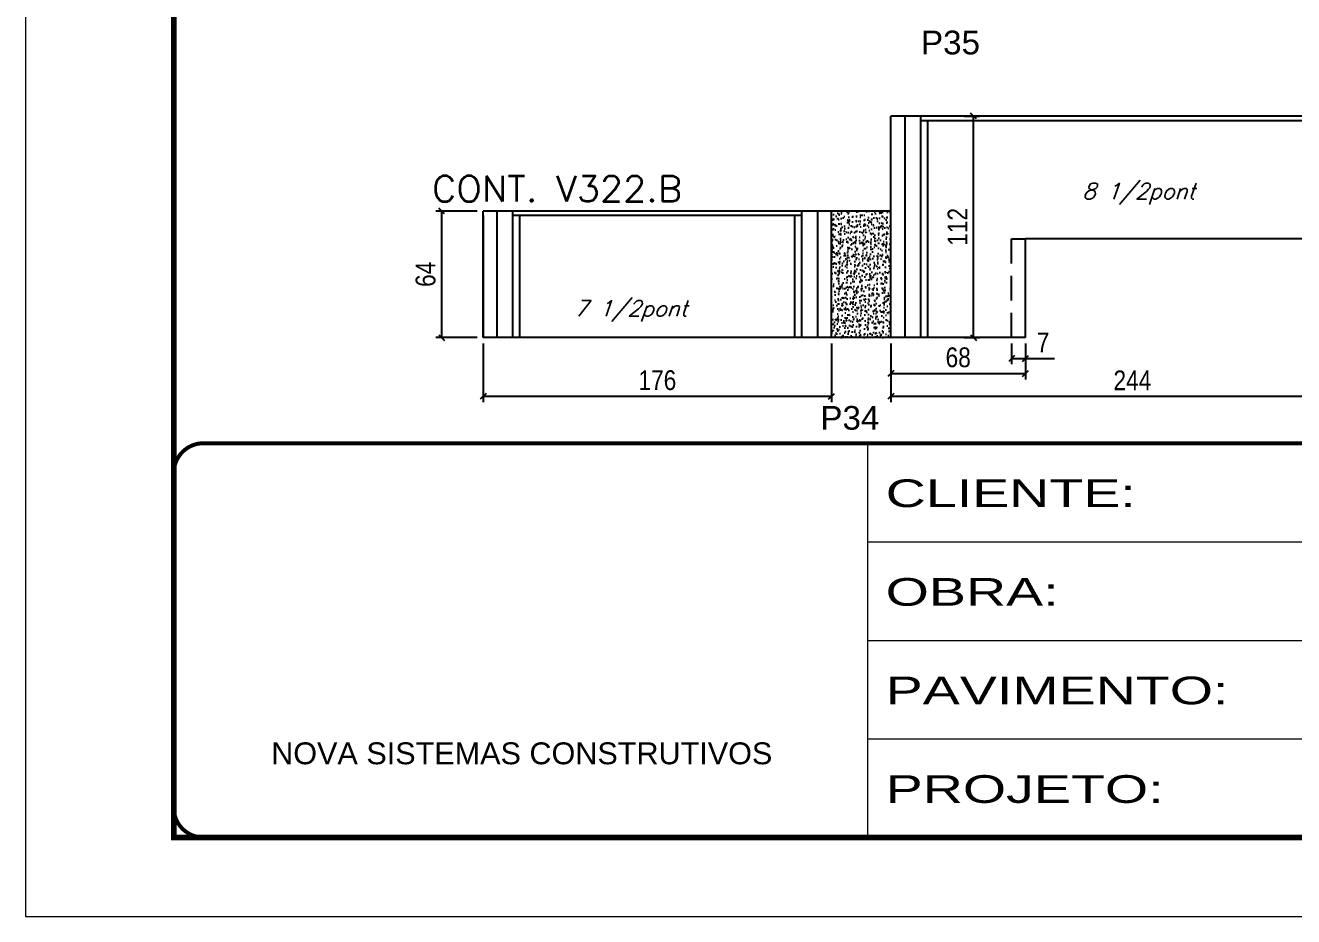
# Model space of a CAD drawing. Extents: x 137137 to 143418, y 10464 to 34486.
# Drawn here: x 140307 to 140948, y 23099 to 23549 of the extents above; entities that cross this region are included whole.
import ezdxf

# ---------------------------------------------------------------- set-up
doc = ezdxf.new("R2010")
doc.units = 0
for name, pattern in [('CONTINUO', [0]), ('DASHED', [0.75, 0.5, -0.25]), ('HIDDEN', [0.375, 0.25, -0.125])]:
    doc.linetypes.add(name, pattern=pattern)
for name, color, linetype in [('5', 5, 'Continuous'), ('COTA', 241, 'Continuous'), ('Painéis', 200, 'Continuous'), ('SARR_2.2x7', 40, 'Continuous'), ('SARR_3.5x7', 81, 'Continuous'), ('texto', 7, 'Continuous')]:
    doc.layers.add(name, color=color, linetype=linetype)
for name, color, linetype, lineweight in [('Folhas', 255, 'Continuous', 9), ('SARRAFO DE PRESSAO', 251, 'DASHED', 9), ('Texto Seção', 7, 'Continuous', 15)]:
    doc.layers.add(name, color=color, linetype=linetype, lineweight=lineweight)
doc.styles.add('ARIAL', font='arial.ttf')
doc.styles.add('COTA TECNICA', font='techl___.ttf', dxfattribs={"height": 10})
doc.styles.add('REGUA-120', font='ROMANS.shx', dxfattribs={"height": 15})
doc.styles.add('Romans', font='romans.shx')
doc.styles.get("Standard").update_dxf_attribs({"font": 'arial.ttf'})
doc.styles.add('Tecnologia', font='')
doc.styles.get('Tecnologia').set_extended_font_data('Forgotten Futurist')
doc.dimstyles.new('PAINEL', dxfattribs={"dimtxt": 10, "dimasz": 3, "dimexe": 3, "dimexo": 3, "dimgap": 3, "dimtad": 1, "dimdec": 1, "dimzin": 12, "dimdsep": 46, "dimtxsty": 'COTA TECNICA', "dimblk1": 'OBLIQUE', "dimblk2": 'OBLIQUE', "dimsah": 1, "dimcen": 0.9, "dimclrd": 4, "dimclre": 4, "dimclrt": 240, "dimadec": 1, "dimazin": 3, "dimtfac": 1, "dimtdec": 1, "dimtmove": 0, "dimatfit": 3, "dimfxl": 1, "dimtolj": 1, "dimtzin": 12, "dimarcsym": 0})

# ---------------------------------------------------------------- blocks, each defined once
blk = doc.blocks.new('9999999999')
at = {"color": 30, "linetype": 'CONTINUO'}
for p, q in [((98564.56, 34230.21), (98564.56, 34429.45)), ((98564.56, 34379.64), (99583.98, 34379.64)), ((98564.56, 34329.83), (99487.98, 34329.83)), ((98564.56, 34280.02), (99487.98, 34280.02))]:
    blk.add_line(p, q, dxfattribs=at)
at = {"color": 30, "linetype": 'CONTINUO', "const_width": 2}
blk.add_lwpolyline([(99583.98, 34230.21), (99583.98, 34414.45, 0.414214), (99568.98, 34429.45), (98228.98, 34429.45, 0.414214), (98213.98, 34414.45), (98213.98, 34245.21, 0.414214), (98228.98, 34230.21), (99583.98, 34230.21)], format="xyb", dxfattribs=at)
at = {"layer": 'Folhas'}
blk.add_lwpolyline([(98138.98, 34190.21), (99623.98, 34190.21), (99623.98, 35240.21), (98138.98, 35240.21)], close=True, dxfattribs=at)
at = {"layer": 'Folhas', "color": 30, "const_width": 3}
blk.add_lwpolyline([(98213.98, 34230.21), (99583.98, 34230.21), (99583.98, 35200.21), (98213.98, 35200.21)], close=True, dxfattribs=at)
at = {"color": 7, "linetype": 'Continuous', "ltscale": 5, "style": 'ARIAL'}
blk.add_text('NOVA SISTEMAS CONSTRUTIVOS', height=11.0592, dxfattribs=at).set_placement((98263.19, 34267.21))
at = {"layer": 'Folhas', "color": 7, "style": 'Tecnologia', "width": 1.5}
for s, p in [('CLIENTE:', (98573.65, 34397.17)), ('OBRA:', (98573.65, 34347.31)), ('PAVIMENTO:', (98573.65, 34297.5)), ('PROJETO:', (98573.65, 34247.69))]:
    blk.add_text(s, height=14, dxfattribs=at).set_placement(p)
blk = doc.blocks.new('_Oblique')
at = {"color": 0, "linetype": 'ByBlock', "lineweight": -2}
blk.add_line((-0.5, -0.5), (0.5, 0.5), dxfattribs=at)
blk = doc.blocks.new('*D2019')
at = {"layer": 'COTA', "color": 4, "lineweight": -2, "transparency": 16777216}
for p, q in [((140538.61, 23388.21), (140538.61, 23358.56)), ((140714.61, 23388.21), (140714.61, 23358.56)), ((140538.61, 23361.56), (140714.61, 23361.56))]:
    blk.add_line(p, q, dxfattribs=at)
at = {"layer": 'Defpoints', "color": 0, "transparency": 16777216}
for p in [(140538.61, 23391.21), (140714.61, 23391.21), (140714.61, 23361.56)]:
    blk.add_point(p, dxfattribs=at)
at = {"layer": 'COTA', "color": 4, "lineweight": -2, "transparency": 16777216, "xscale": 3, "yscale": 3, "zscale": 3, "rotation": 180}
blk.add_blockref('_Oblique', (140538.61, 23361.56), dxfattribs=at)
at = {"layer": 'COTA', "color": 4, "lineweight": -2, "transparency": 16777216, "xscale": 3, "yscale": 3, "zscale": 3}
blk.add_blockref('_Oblique', (140714.61, 23361.56), dxfattribs=at)
at = {"layer": 'COTA', "color": 240, "transparency": 16777216, "insert": (140626.61, 23369.66), "char_height": 10, "attachment_point": 5, "style": 'COTA TECNICA'}
blk.add_mtext('\\A1;176', dxfattribs=at)
blk = doc.blocks.new('*D2023')
at = {"layer": 'COTA', "color": 4, "lineweight": -2, "ltscale": 25, "transparency": 16777216}
for p, q in [((140535.61, 23455.21), (140514.64, 23455.21)), ((140517.64, 23391.21), (140517.64, 23455.21)), ((140535.61, 23391.21), (140514.64, 23391.21))]:
    blk.add_line(p, q, dxfattribs=at)
at = {"layer": 'Defpoints', "color": 0, "ltscale": 25, "transparency": 16777216}
for p in [(140517.64, 23455.21), (140538.61, 23455.21), (140538.61, 23391.21)]:
    blk.add_point(p, dxfattribs=at)
at = {"layer": 'COTA', "color": 4, "lineweight": -2, "ltscale": 25, "transparency": 16777216, "xscale": 3, "yscale": 3, "zscale": 3}
for p, rotation in [((140517.64, 23455.21), 90), ((140517.64, 23391.21), 270)]:
    blk.add_blockref('_Oblique', p, dxfattribs=dict(at, rotation=rotation))
at = {"layer": 'COTA', "color": 240, "ltscale": 25, "transparency": 16777216, "insert": (140509.54, 23423.21), "char_height": 10, "attachment_point": 5, "rotation": 90, "style": 'COTA TECNICA'}
blk.add_mtext('\\A1;64', dxfattribs=at)
blk = doc.blocks.new('*D2024')
at = {"layer": 'COTA', "color": 4, "lineweight": -2, "ltscale": 25, "transparency": 16777216}
for p, q in [((140988.61, 23438.21), (140988.61, 23358.56)), ((140744.61, 23388.21), (140744.61, 23358.56)), ((140744.61, 23361.56), (140988.61, 23361.56))]:
    blk.add_line(p, q, dxfattribs=at)
at = {"layer": 'Defpoints', "color": 0, "ltscale": 25, "transparency": 16777216}
for p in [(140988.61, 23441.21), (140744.61, 23391.21), (140988.61, 23361.56)]:
    blk.add_point(p, dxfattribs=at)
at = {"layer": 'COTA', "color": 4, "lineweight": -2, "ltscale": 25, "transparency": 16777216, "xscale": 3, "yscale": 3, "zscale": 3, "rotation": 180}
blk.add_blockref('_Oblique', (140744.61, 23361.56), dxfattribs=at)
at = {"layer": 'COTA', "color": 4, "lineweight": -2, "ltscale": 25, "transparency": 16777216, "xscale": 3, "yscale": 3, "zscale": 3}
blk.add_blockref('_Oblique', (140988.61, 23361.56), dxfattribs=at)
at = {"layer": 'COTA', "color": 240, "ltscale": 25, "transparency": 16777216, "insert": (140866.61, 23369.63), "char_height": 10, "attachment_point": 5, "style": 'COTA TECNICA'}
blk.add_mtext('\\A1;244', dxfattribs=at)
blk = doc.blocks.new('*D2027')
at = {"layer": 'COTA', "color": 4, "lineweight": -2, "ltscale": 25, "transparency": 16777216}
for p, q in [((140744.61, 23388.21), (140744.61, 23370.08)), ((140812.61, 23388.21), (140812.61, 23370.08)), ((140744.61, 23373.08), (140812.61, 23373.08))]:
    blk.add_line(p, q, dxfattribs=at)
at = {"layer": 'Defpoints', "color": 0, "ltscale": 25, "transparency": 16777216}
for p in [(140744.61, 23391.21), (140812.61, 23391.21), (140812.61, 23373.08)]:
    blk.add_point(p, dxfattribs=at)
at = {"layer": 'COTA', "color": 4, "lineweight": -2, "ltscale": 25, "transparency": 16777216, "xscale": 3, "yscale": 3, "zscale": 3, "rotation": 180}
blk.add_blockref('_Oblique', (140744.61, 23373.08), dxfattribs=at)
at = {"layer": 'COTA', "color": 4, "lineweight": -2, "ltscale": 25, "transparency": 16777216, "xscale": 3, "yscale": 3, "zscale": 3}
blk.add_blockref('_Oblique', (140812.61, 23373.08), dxfattribs=at)
at = {"layer": 'COTA', "color": 240, "ltscale": 25, "transparency": 16777216, "insert": (140778.61, 23381.2), "char_height": 10, "attachment_point": 5, "style": 'COTA TECNICA'}
blk.add_mtext('\\A1;68', dxfattribs=at)
blk = doc.blocks.new('*D2028')
at = {"layer": 'COTA', "color": 4, "lineweight": -2, "ltscale": 25, "transparency": 16777216}
for p, q in [((140781.61, 23503.21), (140789.32, 23503.21)), ((140786.32, 23391.21), (140786.32, 23503.21)), ((140781.61, 23391.21), (140789.32, 23391.21))]:
    blk.add_line(p, q, dxfattribs=at)
at = {"layer": 'Defpoints', "color": 0, "ltscale": 25, "transparency": 16777216}
for p in [(140778.61, 23503.21), (140786.32, 23503.21), (140778.61, 23391.21)]:
    blk.add_point(p, dxfattribs=at)
at = {"layer": 'COTA', "color": 4, "lineweight": -2, "ltscale": 25, "transparency": 16777216, "xscale": 3, "yscale": 3, "zscale": 3}
for p, rotation in [((140786.32, 23503.21), 90), ((140786.32, 23391.21), 270)]:
    blk.add_blockref('_Oblique', p, dxfattribs=dict(at, rotation=rotation))
at = {"layer": 'COTA', "color": 240, "ltscale": 25, "transparency": 16777216, "insert": (140778.26, 23447.21), "char_height": 10, "attachment_point": 5, "rotation": 90, "style": 'COTA TECNICA'}
blk.add_mtext('\\A1;112', dxfattribs=at)
blk = doc.blocks.new('*D2142')
at = {"layer": 'COTA', "color": 4, "lineweight": -2, "ltscale": 25, "transparency": 16777216}
for p, q in [((140805.61, 23388.21), (140805.61, 23377.73)), ((140812.61, 23388.21), (140812.61, 23377.73)), ((140805.61, 23380.73), (140812.61, 23380.73)), ((140812.61, 23380.73), (140827.34, 23380.73))]:
    blk.add_line(p, q, dxfattribs=at)
at = {"layer": 'Defpoints', "color": 0, "ltscale": 25, "transparency": 16777216}
for p in [(140805.61, 23391.21), (140812.61, 23391.21), (140812.61, 23380.73)]:
    blk.add_point(p, dxfattribs=at)
at = {"layer": 'COTA', "color": 4, "lineweight": -2, "ltscale": 25, "transparency": 16777216, "xscale": 3, "yscale": 3, "zscale": 3, "rotation": 180}
blk.add_blockref('_Oblique', (140805.61, 23380.73), dxfattribs=at)
at = {"layer": 'COTA', "color": 4, "lineweight": -2, "ltscale": 25, "transparency": 16777216, "xscale": 3, "yscale": 3, "zscale": 3}
blk.add_blockref('_Oblique', (140812.61, 23380.73), dxfattribs=at)
at = {"layer": 'COTA', "color": 240, "ltscale": 25, "transparency": 16777216, "insert": (140821.47, 23388.8), "char_height": 10, "attachment_point": 5, "style": 'COTA TECNICA'}
blk.add_mtext('\\A1;7', dxfattribs=at)

msp = doc.modelspace()

# ---------------------------------------------------------------- hatches: boundary and pattern name
at = {"layer": 'COTA', "linetype": 'ByBlock'}
h = msp.add_hatch(dxfattribs=at)
h.set_pattern_fill('AR-CONC', color=256, scale=0.03)
h.set_pattern_definition([(50, (3193.548, -6957.879), (5.46554007, -0.47817257), [0.5715, -6.2865]), (355, (3193.548, -6957.879), (-1.05730264, 5.73170536), [0.4572, -5.02921753]), (100.4514447, (3194.0033, -6957.919), (4.40823741, 5.25353256), [0.48570026, -5.34270734]), (46.1842, (3193.548, -6956.355), (8.13237123, -1.26126984), [0.85725, -9.42975]), (96.6355576, (3194.2255, -6956.46), (7.122124, 7.42278374), [0.7285507, -8.01406824]), (351.184151, (3193.548, -6956.355), (7.122124, 7.42278374), [0.685799, -7.54379196]), (21, (3194.31, -6956.736), (4.54843174, -3.06795595), [0.5715, -6.2865]), (326, (3194.31, -6956.736), (1.85406085, 5.52563898), [0.4572, -5.0292]), (71.451445, (3194.689, -6956.992), (6.40249258, 2.45768307), [0.48570026, -5.34269813]), (37.5, (3193.5478, -6957.8791), (0.092658098, 2.536651166), [0, -4.96824, 0, -5.1054, 0, -5.04825]), (7.5, (3193.5478, -6957.879), (2.004589875, 3.005417245), [0, -2.91084, 0, -4.85394, 0, -1.92405]), (327.5, (3191.8486, -6957.8791), (4.067717855, -0.17186232), [0, -1.905, 0, -5.9436, 0, -7.8867]), (317.5, (3191.0866, -6957.879), (4.44387544, 0.76279473), [0, -2.4765, 0, -3.94716, 0, -5.6007])])
h.paths.add_polyline_path([(140744.61, 23455.21), (140714.61, 23455.21), (140714.61, 23396.41), (140714.61, 23394.42), (140714.61, 23391.21), (140744.61, 23391.21)])

# ---------------------------------------------------------------- linework, layer by layer
for p, q in [((140744.61, 23455.21), (140714.61, 23455.21)), ((140714.61, 23414.41), (140714.61, 23455.21)), ((140744.61, 23391.21), (140714.61, 23391.21)), ((140714.61, 23391.21), (140714.61, 23391.21))]:
    msp.add_line(p, q, dxfattribs=at)
at = {"layer": 'Painéis', "linetype": 'ByBlock'}
for p, q in [((141296.61, 23503.21), (140744.61, 23503.21)), ((140744.61, 23391.21), (140744.61, 23503.21)), ((140714.61, 23455.21), (140538.61, 23455.21)), ((140538.61, 23391.21), (140538.61, 23455.21)), ((140714.61, 23391.21), (140714.61, 23455.21)), ((141296.61, 23441.21), (140812.61, 23441.21)), ((140812.61, 23391.21), (140812.61, 23441.21)), ((140714.61, 23391.21), (140538.61, 23391.21)), ((140812.61, 23391.21), (140744.61, 23391.21))]:
    msp.add_line(p, q, dxfattribs=at)
at = {"layer": 'SARR_2.2x7', "linetype": 'Continuous'}
for p, q in [((140751.61, 23503.21), (140751.61, 23391.21)), ((140759.61, 23501.01), (140988.61, 23501.01)), ((140538.61, 23453.01), (140538.61, 23455.21)), ((140545.61, 23391.21), (140545.61, 23455.21)), ((140707.61, 23391.21), (140707.61, 23455.21)), ((140699.61, 23453.01), (140553.61, 23453.01))]:
    msp.add_line(p, q, dxfattribs=at)
at = {"layer": 'SARR_2.2x7', "linetype": 'HIDDEN', "ltscale": 50}
for p, q in [((140805.61, 23391.21), (140805.61, 23441.21)), ((140805.61, 23441.21), (140812.61, 23441.21))]:
    msp.add_line(p, q, dxfattribs=at)
at = {"layer": 'SARR_3.5x7'}
for p, q in [((140759.61, 23503.21), (140759.61, 23391.21)), ((140763.11, 23501.01), (140763.11, 23391.21)), ((140553.61, 23391.21), (140553.61, 23455.21)), ((140699.61, 23391.21), (140699.61, 23455.21)), ((140538.61, 23453.01), (140538.61, 23391.21)), ((140538.61, 23453.01), (140538.61, 23391.21)), ((140557.11, 23391.21), (140557.11, 23453.01)), ((140696.11, 23391.21), (140696.11, 23453.01))]:
    msp.add_line(p, q, dxfattribs=at)

# ---------------------------------------------------------------- block references
at = {"layer": 'SARRAFO DE PRESSAO', "color": 6, "linetype": 'ByBlock'}
msp.add_blockref('9999999999', (42168.31, -11091.6), dxfattribs=at)

# ---------------------------------------------------------------- texts
at = {"layer": '5', "linetype": 'Continuous'}
for s, p in [('P35', (140759.81, 23534.36)), ('P34', (140708.97, 23344.68))]:
    msp.add_text(s, height=12, rotation=359.99996, dxfattribs=at).set_placement(p)
at = {"layer": 'texto', "color": 2, "char_height": 8, "attachment_point": 5, "style": 'Romans'}
for s, insert in [('{\\Q19;\\C256;8 1/2pont}', (140869.8, 23463.91)), ('{\\Q19;\\C256;7 1/2pont}', (140613.24, 23404.65))]:
    msp.add_mtext(s, dxfattribs=dict(at, insert=insert))
at = {"layer": 'Texto Seção', "style": 'REGUA-120', "width": 1.05}
msp.add_text('CONT. V322.B', height=13, dxfattribs=at).set_placement((140512.76, 23459.97))

# ---------------------------------------------------------------- dimensions: what is measured, and where the dimension line sits
at = {"layer": 'COTA', "ltscale": 25}
for base, p1, p2, picture, middle in [((140786.32, 23503.21), (140778.61, 23391.21), (140778.61, 23503.21), '*D2028', (140778.26, 23447.21)), ((140517.64, 23455.21), (140538.61, 23391.21), (140538.61, 23455.21), '*D2023', (140509.54, 23423.21))]:
    dim = msp.add_linear_dim(base=base, p1=p1, p2=p2, angle=90, dimstyle='PAINEL', dxfattribs=at)
    dim.commit()
    dim.dimension.update_dxf_attribs({"geometry": picture, "text_midpoint": middle})
for base, p1, p2, picture, middle in [((140988.61, 23361.56), (140744.61, 23391.21), (140988.61, 23441.21), '*D2024', (140866.61, 23369.63)), ((140812.61, 23373.08), (140744.61, 23391.21), (140812.61, 23391.21), '*D2027', (140778.61, 23381.2)), ((140812.61, 23380.73), (140805.61, 23391.21), (140812.61, 23391.21), '*D2142', (140821.47, 23388.8))]:
    dim = msp.add_linear_dim(base=base, p1=p1, p2=p2, dimstyle='PAINEL', dxfattribs=at)
    dim.commit()
    dim.dimension.update_dxf_attribs({"geometry": picture, "text_midpoint": middle})
at = {"layer": 'COTA'}
dim = msp.add_linear_dim(base=(140714.61, 23361.56), p1=(140538.61, 23391.21), p2=(140714.61, 23391.21), dimstyle='PAINEL', dxfattribs=at)
dim.commit()
dim.dimension.update_dxf_attribs({"geometry": '*D2019', "text_midpoint": (140626.61, 23369.66)})

doc.saveas('drawing.dxf')
